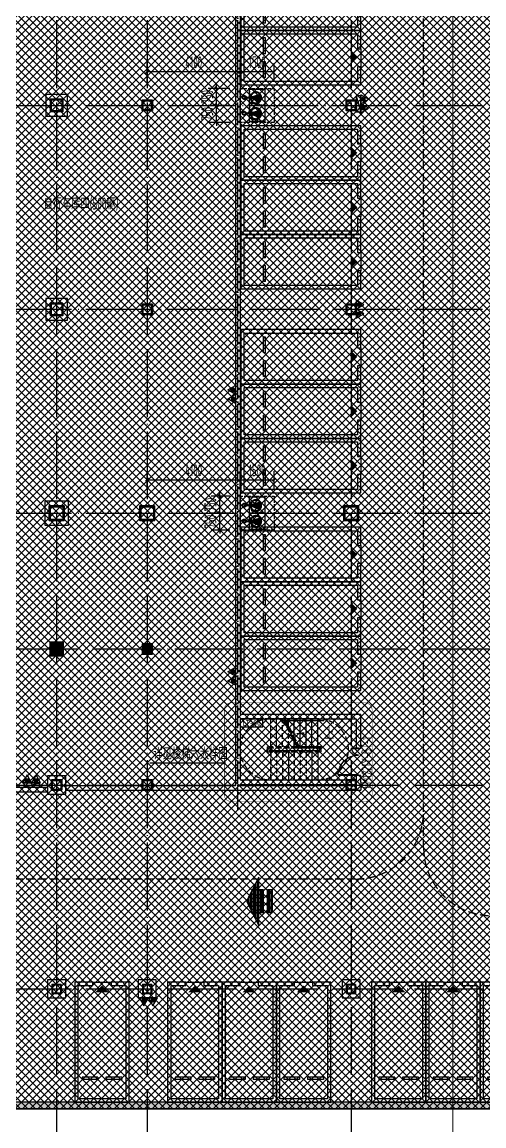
# Model space of a CAD drawing. Extents: x -473190 to 2138458, y -81875 to 2633646.
# Drawn here: x -50824 to -30435, y -52236 to -3513 of the extents above; entities that cross this region are included whole.
import ezdxf
from ezdxf.enums import TextEntityAlignment as Align

# ---------------------------------------------------------------- set-up
doc = ezdxf.new("R2010")
doc.units = 0
doc.header["$LTSCALE"] = 1000
for name, pattern in [('__DASH', [0.35, 0.25, -0.1]), ('DASH', [0.35, 0.25, -0.1]), ('DOTE', [2.42, 2, -0.2, 0.02, -0.2]), ('排水', [1.1, 1, -0.1])]:
    doc.linetypes.add(name, pattern=pattern)
for name, color, linetype in [('00-停车位', 67, 'Continuous'), ('A-COLUMN', 2, 'Continuous'), ('A-ROOM_NAME', 23, 'Continuous'), ('A-STAIR', 3, 'Continuous'), ('A-WALL', 2, 'Continuous'), ('DIM_LEAD', 3, 'Continuous'), ('DIM_SYMB', 3, 'Continuous'), ('DOOR_FIRE', 4, 'Continuous'), ('DOOR_FIRE_TEXT', 7, 'Continuous'), ('DOTE', 1, 'DOTE'), ('HANDRAIL', 3, 'Continuous'), ('PUB_DIM', 3, 'Continuous'), ('PUB_HATCH', 8, 'Continuous'), ('PUB_TEXT', 7, 'Continuous'), ('SRC-03F$0$A-SYMB-NUMB-T', 4, 'Continuous'), ('SRC-03F$0$A-WALL', 7, 'Continuous'), ('STAIR', 2, 'Continuous'), ('W-EQUIP_消火栓', 7, 'Continuous'), ('W-EQUIP_灭火器', 7, 'Continuous'), ('排水', 4, 'Continuous'), ('索引线', 252, 'Continuous'), ('车行线', 4, 'Continuous'), ('集水坑', 4, 'Continuous'), ('雨棚投影', 147, 'Continuous')]:
    doc.layers.add(name, color=color, linetype=linetype)
doc.layers.add('GPS-污水', color=2, linetype='排水', lineweight=40)
doc.layers.add('钢柱', color=51, linetype='Continuous', lineweight=35)
doc.styles.add('8B2_01', font='simhei.ttf', dxfattribs={"width": 0.8})
doc.styles.add('8B2_02', font='tssdeng.shx', dxfattribs={"width": 0.6, "bigfont": 'TSSDCHN.shx'})
doc.styles.add('_TCH_DIM', font='SIMPLEX', dxfattribs={"bigfont": 'GBCBIG'})
doc.styles.add('_TCH_DIM_T3', font='tssdeng.shx', dxfattribs={"width": 0.564706, "bigfont": '@@@tssdchn.shx'})
doc.styles.add('_TCH_WINDOW', font='tssdeng.shx', dxfattribs={"width": 0.8, "height": 3.5, "bigfont": 'tssdchn.shx'})
doc.styles.add('SRC-03F$0$ECADI-TXT', font='simplex.shx', dxfattribs={"bigfont": 'hztxt.shx'})
doc.styles.get("Standard").update_dxf_attribs({"font": 'gbenor.shx', "bigfont": 'gbcbig.shx'})
doc.dimstyles.new('_TCH_ARCH&&150', dxfattribs={"dimtxt": 525, "dimasz": 150, "dimexe": 375, "dimexo": 450, "dimgap": 150, "dimtad": 1, "dimdec": 0, "dimzin": 0, "dimdsep": 46, "dimtxsty": '_TCH_DIM_T3', "dimblk": 'ARCHTICK', "dimcen": 0.09, "dimclrt": 7, "dimazin": 2, "dimtfac": 1, "dimtdec": 0, "dimtix": 1, "dimtmove": 2, "dimatfit": 3, "dimfxl": 0, "dimtolj": 1, "dimtzin": 0, "dimarcsym": 0})
pattern_1 = [(180, (1311608.96, -1168846.2), (8e-15, -101.6), [])]

# ---------------------------------------------------------------- blocks, each defined once
blk = doc.blocks.new('车位2400x5300')
at = {"layer": '00-停车位', "color": 251}
for p, q in [((-875, -1000), (-175, -1000)), ((-875, -1100), (-875, -1000)), ((-875, -1100), (-175, -1100)), ((-175, -1100), (-175, -1000)), ((175, -1000), (875, -1000)), ((175, -1100), (175, -1000)), ((175, -1100), (875, -1100)), ((875, -1100), (875, -1000)), ((400, -5300), (-400, -5300))]:
    blk.add_line(p, q, dxfattribs=at)
blk.add_lwpolyline([(400, -5150), (400, -5300), (1200, -5300), (1200, 0), (-1200, 0), (-1200, -5300), (-400, -5300), (-400, -5150), (-1050, -5150), (-1050, -150), (1050, -150), (1050, -5150), (400, -5150)], dxfattribs=at)
blk.add_lwpolyline([(0, -5150, 0, 600, 0), (0, -4850, 600, 600, 0)], format="xyseb", dxfattribs=at)
blk = doc.blocks.new('A$C796A13F6')
at = {"layer": '车行线', "linetype": '__DASH', "ltscale": 1.5}
for points in [[(-101700, -198550), (-101700, -128288)], [(-104700, -199937), (-140140, -199937)]]:
    blk.add_lwpolyline(points, dxfattribs=at)
for points in [[(-104700, -199937, 0.414214), (-101700, -196937)], [(-98700, -201550, -0.414214), (-101700, -198550)]]:
    blk.add_lwpolyline(points, format="xyb", dxfattribs=at)
blk = doc.blocks.new('$SB01_1')
h = blk.add_hatch(color=256)
h.dxf.hatch_style = 1
h.paths.add_polyline_path([(-0.38, -0.32), (0.5, 0), (-0.38, 0.32)])
h.paths.add_polyline_path([(0, 0), (0, 0), (0, 0), (0, 0)], flags=24)
h.paths.add_polyline_path([(0, 0), (0, 0), (0, 0), (0, 0)], flags=24)
h.paths.add_polyline_path([(0, 0), (0, 0), (0, 0), (0, 0)], flags=24)
for p, q in [((0.5, 0), (-0.38, 0.32)), ((-0.38, 0.32), (-0.38, -0.32)), ((0.5, 0), (-0.38, -0.32))]:
    blk.add_line(p, q)
blk.add_circle((0, 0), 0.5)
at = {"flags": 1}
for tag in ['UNIT', 'WHAT', 'SPEC']:
    blk.add_attdef(tag, (0, 0), '', height=0.001, dxfattribs=at)
blk = doc.blocks.new('人防集水坑')
at = {"layer": 'GPS-污水', "linetype": '排水'}
for p, q in [((307486, 701151), (307284, 701151)), ((307486, 700451), (307284, 700451))]:
    blk.add_line(p, q, dxfattribs=at)
for centre in [(307561, 701151), (307561, 700451)]:
    blk.add_circle(centre, 75, dxfattribs=at)
at = {"layer": '集水坑', "linetype": 'DASH', "ltscale": 0.5}
blk.add_lwpolyline([(306241, 700051), (306241, 701551), (307741, 701551), (307741, 700051)], close=True, dxfattribs=at)
at = {"layer": '集水坑', "linetype": 'Continuous', "ltscale": 0.5}
for points in [[(306641, 701501), (306641, 700801), (307341, 700801), (307341, 701501)], [(306641, 700801), (306641, 700101), (307341, 700101), (307341, 700801)]]:
    blk.add_lwpolyline(points, close=True, dxfattribs=at)
at = {"layer": '集水坑', "linetype": 'DASH', "ltscale": 0.5}
for points in [[(307341, 700801), (307237, 701397), (306641, 701501)], [(307347, 700101), (307243, 700697), (306647, 700801)]]:
    blk.add_lwpolyline(points, dxfattribs=at)
at = {"layer": 'GPS-污水', "linetype": '排水', "xscale": -480.0000000000002, "yscale": 480.0000000000002, "zscale": 480.0000000000002, "rotation": 176.2535374729293}
for p in [(307045, 701164, 0), (307045, 700464, 0)]:
    blk.add_blockref('$SB01_1', p, dxfattribs=at)
blk = doc.blocks.new('_ArchTick')
at = {"color": 0, "linetype": 'ByBlock', "const_width": 0.4}
blk.add_lwpolyline([(-0.5, -0.5), (0.5, 0.5)], dxfattribs=at)
blk = doc.blocks.new('*D5207')
at = {"layer": 'Defpoints', "color": 0, "transparency": 16777216}
for p in [(47384, -212418), (48284, -212418), (48284, -213168)]:
    blk.add_point(p, dxfattribs=at)
at = {"layer": 'PUB_DIM', "color": 0, "lineweight": -2, "transparency": 16777216}
for p, q in [((47834, -212418), (47009, -212418)), ((47384, -212418), (47384, -212268)), ((47384, -213168), (47384, -212418)), ((47834, -213168), (47009, -213168)), ((47384, -213168), (47384, -213318))]:
    blk.add_line(p, q, dxfattribs=at)
at = {"layer": 'PUB_DIM', "color": 0, "lineweight": -2, "transparency": 16777216, "xscale": 150, "yscale": 150, "zscale": 150}
for p, rotation in [((47384, -212418), 270), ((47384, -213168), 90)]:
    blk.add_blockref('_ArchTick', p, dxfattribs=dict(at, rotation=rotation))
at = {"layer": 'PUB_DIM', "color": 7, "transparency": 16777216, "insert": (46972, -212793), "char_height": 525, "attachment_point": 5, "rotation": 90, "style": '_TCH_DIM_T3'}
blk.add_mtext('\\A1;750', dxfattribs=at)
blk = doc.blocks.new('*D5208')
at = {"layer": 'Defpoints', "color": 0, "transparency": 16777216}
for p in [(47384, -211668), (48284, -211668), (48284, -212418)]:
    blk.add_point(p, dxfattribs=at)
at = {"layer": 'PUB_DIM', "color": 0, "lineweight": -2, "transparency": 16777216}
for p, q in [((47834, -211668), (47009, -211668)), ((47384, -211668), (47384, -211518)), ((47384, -212418), (47384, -211668)), ((47834, -212418), (47009, -212418)), ((47384, -212418), (47384, -212568))]:
    blk.add_line(p, q, dxfattribs=at)
at = {"layer": 'PUB_DIM', "color": 0, "lineweight": -2, "transparency": 16777216, "xscale": 150, "yscale": 150, "zscale": 150}
for p, rotation in [((47384, -211668), 270), ((47384, -212418), 90)]:
    blk.add_blockref('_ArchTick', p, dxfattribs=dict(at, rotation=rotation))
at = {"layer": 'PUB_DIM', "color": 7, "transparency": 16777216, "insert": (46972, -212043), "char_height": 525, "attachment_point": 5, "rotation": 90, "style": '_TCH_DIM_T3'}
blk.add_mtext('\\A1;750', dxfattribs=at)
blk = doc.blocks.new('*D5209')
at = {"layer": 'Defpoints', "color": 0, "transparency": 16777216}
for p in [(47243, -193668), (48284, -193668), (48284, -194418)]:
    blk.add_point(p, dxfattribs=at)
at = {"layer": 'PUB_DIM', "color": 0, "lineweight": -2, "transparency": 16777216}
for p, q in [((47834, -193668), (46868, -193668)), ((47243, -193668), (47243, -193518)), ((47243, -194418), (47243, -193668)), ((47834, -194418), (46868, -194418)), ((47243, -194418), (47243, -194568))]:
    blk.add_line(p, q, dxfattribs=at)
at = {"layer": 'PUB_DIM', "color": 0, "lineweight": -2, "transparency": 16777216, "xscale": 150, "yscale": 150, "zscale": 150}
for p, rotation in [((47243, -193668), 270), ((47243, -194418), 90)]:
    blk.add_blockref('_ArchTick', p, dxfattribs=dict(at, rotation=rotation))
at = {"layer": 'PUB_DIM', "color": 7, "transparency": 16777216, "insert": (46831, -194043), "char_height": 525, "attachment_point": 5, "rotation": 90, "style": '_TCH_DIM_T3'}
blk.add_mtext('\\A1;750', dxfattribs=at)
blk = doc.blocks.new('*D5210')
at = {"layer": 'Defpoints', "color": 0, "transparency": 16777216}
for p in [(47243, -194418), (48284, -194418), (48284, -195168)]:
    blk.add_point(p, dxfattribs=at)
at = {"layer": 'PUB_DIM', "color": 0, "lineweight": -2, "transparency": 16777216}
for p, q in [((47243, -194418), (47243, -194268)), ((47834, -194418), (46868, -194418)), ((47243, -195168), (47243, -194418)), ((47834, -195168), (46868, -195168)), ((47243, -195168), (47243, -195318))]:
    blk.add_line(p, q, dxfattribs=at)
at = {"layer": 'PUB_DIM', "color": 0, "lineweight": -2, "transparency": 16777216, "xscale": 150, "yscale": 150, "zscale": 150}
for p, rotation in [((47243, -194418), 270), ((47243, -195168), 90)]:
    blk.add_blockref('_ArchTick', p, dxfattribs=dict(at, rotation=rotation))
at = {"layer": 'PUB_DIM', "color": 7, "transparency": 16777216, "insert": (46831, -194793), "char_height": 525, "attachment_point": 5, "rotation": 90, "style": '_TCH_DIM_T3'}
blk.add_mtext('\\A1;750', dxfattribs=at)
blk = doc.blocks.new('*D5292')
at = {"layer": 'Defpoints', "color": 0, "transparency": 16777216}
for p in [(48284, -192929), (44184, -193823), (48284, -193823)]:
    blk.add_point(p, dxfattribs=at)
at = {"layer": 'PUB_DIM', "color": 0, "lineweight": -2, "transparency": 16777216}
for p, q in [((44184, -193373), (44184, -192554)), ((44184, -192929), (48284, -192929)), ((48284, -193373), (48284, -192554))]:
    blk.add_line(p, q, dxfattribs=at)
at = {"layer": 'PUB_DIM', "color": 0, "lineweight": -2, "transparency": 16777216, "xscale": 150, "yscale": 150, "zscale": 150, "rotation": 180}
blk.add_blockref('_ArchTick', (44184, -192929), dxfattribs=at)
at = {"layer": 'PUB_DIM', "color": 0, "lineweight": -2, "transparency": 16777216, "xscale": 150, "yscale": 150, "zscale": 150}
blk.add_blockref('_ArchTick', (48284, -192929), dxfattribs=at)
at = {"layer": 'PUB_DIM', "color": 7, "transparency": 16777216, "insert": (46234, -192517), "char_height": 525, "attachment_point": 5, "style": '_TCH_DIM_T3'}
blk.add_mtext('\\A1;4100', dxfattribs=at)
blk = doc.blocks.new('*D5293')
at = {"layer": 'Defpoints', "color": 0, "transparency": 16777216}
for p in [(49784, -192929), (48284, -193823), (49784, -193823)]:
    blk.add_point(p, dxfattribs=at)
at = {"layer": 'PUB_DIM', "color": 0, "lineweight": -2, "transparency": 16777216}
for p, q in [((48284, -193373), (48284, -192554)), ((48284, -192929), (49784, -192929)), ((49784, -193373), (49784, -192554))]:
    blk.add_line(p, q, dxfattribs=at)
at = {"layer": 'PUB_DIM', "color": 0, "lineweight": -2, "transparency": 16777216, "xscale": 150, "yscale": 150, "zscale": 150, "rotation": 180}
blk.add_blockref('_ArchTick', (48284, -192929), dxfattribs=at)
at = {"layer": 'PUB_DIM', "color": 0, "lineweight": -2, "transparency": 16777216, "xscale": 150, "yscale": 150, "zscale": 150}
blk.add_blockref('_ArchTick', (49784, -192929), dxfattribs=at)
at = {"layer": 'PUB_DIM', "color": 7, "transparency": 16777216, "insert": (49034, -192517), "char_height": 525, "attachment_point": 5, "style": '_TCH_DIM_T3'}
blk.add_mtext('\\A1;1500', dxfattribs=at)
blk = doc.blocks.new('*D5294')
at = {"layer": 'Defpoints', "color": 0, "transparency": 16777216}
for p in [(48284, -210940), (44184, -211834), (48284, -211834)]:
    blk.add_point(p, dxfattribs=at)
at = {"layer": 'PUB_DIM', "color": 0, "lineweight": -2, "transparency": 16777216}
for p, q in [((44184, -211384), (44184, -210565)), ((44184, -210940), (48284, -210940)), ((48284, -211384), (48284, -210565))]:
    blk.add_line(p, q, dxfattribs=at)
at = {"layer": 'PUB_DIM', "color": 0, "lineweight": -2, "transparency": 16777216, "xscale": 150, "yscale": 150, "zscale": 150, "rotation": 180}
blk.add_blockref('_ArchTick', (44184, -210940), dxfattribs=at)
at = {"layer": 'PUB_DIM', "color": 0, "lineweight": -2, "transparency": 16777216, "xscale": 150, "yscale": 150, "zscale": 150}
blk.add_blockref('_ArchTick', (48284, -210940), dxfattribs=at)
at = {"layer": 'PUB_DIM', "color": 7, "transparency": 16777216, "insert": (46234, -210527), "char_height": 525, "attachment_point": 5, "style": '_TCH_DIM_T3'}
blk.add_mtext('\\A1;4100', dxfattribs=at)
blk = doc.blocks.new('*D5295')
at = {"layer": 'Defpoints', "color": 0, "transparency": 16777216}
for p in [(49784, -210940), (48284, -211834), (49784, -211834)]:
    blk.add_point(p, dxfattribs=at)
at = {"layer": 'PUB_DIM', "color": 0, "lineweight": -2, "transparency": 16777216}
for p, q in [((48284, -211384), (48284, -210565)), ((48284, -210940), (49784, -210940)), ((49784, -211384), (49784, -210565))]:
    blk.add_line(p, q, dxfattribs=at)
at = {"layer": 'PUB_DIM', "color": 0, "lineweight": -2, "transparency": 16777216, "xscale": 150, "yscale": 150, "zscale": 150, "rotation": 180}
blk.add_blockref('_ArchTick', (48284, -210940), dxfattribs=at)
at = {"layer": 'PUB_DIM', "color": 0, "lineweight": -2, "transparency": 16777216, "xscale": 150, "yscale": 150, "zscale": 150}
blk.add_blockref('_ArchTick', (49784, -210940), dxfattribs=at)
at = {"layer": 'PUB_DIM', "color": 7, "transparency": 16777216, "insert": (49034, -210527), "char_height": 525, "attachment_point": 5, "style": '_TCH_DIM_T3'}
blk.add_mtext('\\A1;1500', dxfattribs=at)
blk = doc.blocks.new('TH66')
h = blk.add_hatch()
h.set_pattern_fill('ANSI31', color=246, scale=64, angle=135, style=0)
h.set_pattern_definition(pattern_1)
h.paths.add_polyline_path([(1277447, 511619), (1277447, 511948), (1278305, 511948), (1276651, 512782), (1274986, 511948), (1275880, 511948), (1275880, 511619)])
h = blk.add_hatch()
h.set_pattern_fill('ANSI31', color=246, scale=64, angle=135, style=0)
h.set_pattern_definition(pattern_1)
h.paths.add_polyline_path([(1277447, 510999), (1277447, 511335), (1275880, 511335), (1275880, 510999)])
at = {"color": 2}
for p, q in [((1276651, 512782), (1274986, 511948)), ((1278305, 511948), (1276651, 512782)), ((1274986, 511948), (1275880, 511948)), ((1275880, 511948), (1275880, 511619)), ((1275880, 511619), (1277447, 511619)), ((1277447, 511948), (1278305, 511948)), ((1277447, 511619), (1277447, 511948)), ((1275880, 511335), (1277447, 511335)), ((1275880, 511335), (1275880, 510999)), ((1275880, 510999), (1277447, 510999)), ((1277447, 510999), (1277447, 511335))]:
    blk.add_line(p, q, dxfattribs=at)
blk = doc.blocks.new('A$C145B3C7C')
at = {"xscale": 0.6400000000000001, "yscale": 0.6400000000000001, "zscale": 0.6400000000000001, "rotation": 90}
blk.add_blockref('TH66', (370615, -1020341), dxfattribs=at)
blk = doc.blocks.new('A$C00330F2E')
at = {"layer": 'A-COLUMN'}
for p, q in [((5325, -161850), (4375, -161850)), ((4375, -161850), (4375, -162800)), ((5325, -162800), (5325, -161850)), ((4375, -162800), (5325, -162800)), ((5325, -170850), (4375, -170850)), ((4375, -170850), (4375, -171800)), ((5325, -171800), (5325, -170850)), ((4375, -171800), (5325, -171800)), ((5375, -179800), (4325, -179800)), ((4325, -179800), (4325, -180850)), ((5375, -180850), (5375, -179800)), ((4325, -180850), (5375, -180850)), ((5250, -191925), (4450, -191925)), ((4450, -191925), (4450, -192725)), ((5250, -192725), (5250, -191925)), ((4450, -192725), (5250, -192725)), ((5250, -200925), (4450, -200925)), ((4450, -200925), (4450, -201725)), ((5250, -201725), (5250, -200925)), ((9250, -200925), (8450, -200925)), ((8450, -200925), (8450, -201725)), ((9250, -201725), (9250, -200925)), ((18250, -200925), (17450, -200925)), ((17450, -200925), (17450, -201725)), ((18250, -201725), (18250, -200925)), ((4450, -201725), (5250, -201725)), ((8450, -201725), (9250, -201725)), ((17450, -201725), (18250, -201725))]:
    blk.add_line(p, q, dxfattribs=at)
at = {"layer": '钢柱', "color": 4, "lineweight": 35}
for points in [[(5125, -162050), (4575, -162050), (4575, -162600), (5125, -162600)], [(5095, -162570), (4605, -162570), (4605, -162080), (5095, -162080)], [(9075, -162100), (8625, -162100), (8625, -162550), (9075, -162550)], [(9045, -162520), (8655, -162520), (8655, -162130), (9045, -162130)], [(18075, -162100), (17625, -162100), (17625, -162550), (18075, -162550)], [(18045, -162520), (17655, -162520), (17655, -162130), (18045, -162130)], [(5125, -171050), (4575, -171050), (4575, -171600), (5125, -171600)], [(5095, -171570), (4605, -171570), (4605, -171080), (5095, -171080)], [(9075, -171100), (8625, -171100), (8625, -171550), (9075, -171550)], [(9045, -171520), (8655, -171520), (8655, -171130), (9045, -171130)], [(18075, -171100), (17625, -171100), (17625, -171550), (18075, -171550)], [(18045, -171520), (17655, -171520), (17655, -171130), (18045, -171130)], [(5175, -180000), (4525, -180000), (4525, -180650), (5175, -180650)], [(5135, -180610), (4565, -180610), (4565, -180040), (5135, -180040)], [(9175, -180000), (8525, -180000), (8525, -180650), (9175, -180650)], [(9135, -180610), (8565, -180610), (8565, -180040), (9135, -180040)], [(18175, -180000), (17525, -180000), (17525, -180650), (18175, -180650)], [(18135, -180610), (17565, -180610), (17565, -180040), (18135, -180040)], [(5075, -192100), (4625, -192100), (4625, -192550), (5075, -192550)], [(5045, -192520), (4655, -192520), (4655, -192130), (5045, -192130)], [(9075, -192100), (8625, -192100), (8625, -192550), (9075, -192550)], [(9045, -192520), (8655, -192520), (8655, -192130), (9045, -192130)], [(18075, -192100), (17625, -192100), (17625, -192550), (18075, -192550)], [(18045, -192520), (17655, -192520), (17655, -192130), (18045, -192130)], [(5050, -201125), (4650, -201125), (4650, -201525), (5050, -201525)], [(5030, -201505), (4670, -201505), (4670, -201145), (5030, -201145)], [(9050, -201125), (8650, -201125), (8650, -201525), (9050, -201525)], [(9030, -201505), (8670, -201505), (8670, -201145), (9030, -201145)], [(18050, -201125), (17650, -201125), (17650, -201525), (18050, -201525)], [(18030, -201505), (17670, -201505), (17670, -201145), (18030, -201145)]]:
    blk.add_lwpolyline(points, close=True, dxfattribs=at)
blk = doc.blocks.new('A$C4F5A101F')
at = {"layer": 'DOTE', "color": 16, "linetype": 'DOTE', "ltscale": 1.5}
for p, q in [((-251939.7, 16373.7), (-251939.7, -213765.2)), ((-247939.7, 16373.7), (-247939.7, -213765.2)), ((-238939.7, 16373.7), (-238939.7, -213765.2)), ((-297848.4, -165257.4), (-173939.7, -165257.4)), ((-297848.4, -174257.4), (-173939.7, -174257.4)), ((-297848.4, -183257.4), (-173939.7, -183257.4)), ((-297848.4, -195257.4), (-173939.7, -195257.4)), ((-297848.4, -204257.4), (-173939.7, -204257.4))]:
    blk.add_line(p, q, dxfattribs=at)
at = {"layer": 'DOTE', "color": 127, "linetype": 'DOTE', "ltscale": 1.5}
blk.add_line((-167489.7, -189257.4), (-297848.4, -189257.4), dxfattribs=at)
blk = doc.blocks.new('A$C2B5B1B2C')
at = {"layer": 'DOTE', "linetype": 'DOTE', "ltscale": 0.5}
blk.add_line((13725, -179425), (13725, -126325), dxfattribs=at)
blk = doc.blocks.new('SRC-03F$0$ECADI-TAG-CODE')
at = {"layer": 'SRC-03F$0$A-SYMB-NUMB-T', "color": 1}
blk.add_lwpolyline([(3.41, 8.1), (13.41, 8.1), (13.41, 4.6), (3.41, 4.6)], close=True, dxfattribs=at)
at = {"layer": 'SRC-03F$0$A-SYMB-NUMB-T', "style": 'SRC-03F$0$ECADI-TXT', "width": 0.7}
blk.add_attdef('CODE', text='', height=2.5, dxfattribs=at).set_placement((8.41, 6.35), align=Align.MIDDLE_CENTER)
blk = doc.blocks.new('$TwtSys$00000434')
for p, q in [((-0.5, 0.5), (-0.5, -0.5)), ((-0.5, -0.5), (0.5, 0.5)), ((0.5, 0.5), (-0.5, 0.5)), ((0.5, -0.5), (0.5, 0.5)), ((-0.5, -0.5), (0.5, -0.5))]:
    blk.add_line(p, q)
blk.add_solid([(0.5, -0.5), (0.5, 0.5), (-0.5, -0.5)])
blk = doc.blocks.new('$TwtSys$00000546')
h = blk.add_hatch()
h.set_pattern_fill('ANSI31', color=256, scale=200, style=0)
h.set_pattern_definition([(45, (-38543.802, -6670.83), (-17.67767, 17.67767), [])])
h.paths.add_polyline_path([(-65, 174), (65, 174), (65, 44), (-65, 44)])
for points in [[(0, 344), (-198, 0), (198, 0)], [(-65, 174), (65, 174), (65, 44), (-65, 44)]]:
    blk.add_lwpolyline(points, close=True)
blk = doc.blocks.new('_FZH')
blk.add_lwpolyline([(-0.5, -0.5), (0.5, -0.5), (0.5, 0.5), (-0.5, 0.5)], close=True)
at = {"layer": 'PUB_HATCH'}
blk.add_solid([(-0.5, -0.5), (0.5, -0.5), (-0.5, 0.5), (0.5, 0.5)], dxfattribs=at)
blk = doc.blocks.new('zzzzzzzzzzzzzzzz')
at = {"layer": 'PUB_HATCH'}
blk.add_hatch(color=256, dxfattribs=at).paths.add_polyline_path([(-45209, -381260), (-89909, -381260), (-90209, -381560), (-45209, -381560)])
at = {"layer": 'A-COLUMN'}
for p, q in [((-62984, -367035), (-63434, -367035)), ((-63434, -367035), (-63434, -367485)), ((-62984, -367485), (-62984, -367035)), ((-53984, -367035), (-54434, -367035)), ((-54434, -367035), (-54434, -367485)), ((-53984, -367485), (-53984, -367035)), ((-63434, -367485), (-62984, -367485)), ((-54434, -367485), (-53984, -367485))]:
    blk.add_line(p, q, dxfattribs=at)
at = {"layer": 'A-WALL'}
for p, q in [((-45209, -381260), (-89909, -381260)), ((-45209, -381560), (-90209, -381560))]:
    blk.add_line(p, q, dxfattribs=at)
blk.add_blockref('A$C00330F2E', (-72059, -174935))
at = {"layer": 'A-COLUMN', "rotation": 90}
for p, xscale, yscale, zscale in [((-67209, -361260), 600, 600, 600), ((-63209, -361260), 450, 450, 450)]:
    blk.add_blockref('_FZH', p, dxfattribs=dict(at, xscale=xscale, yscale=yscale, zscale=zscale))
blk = doc.blocks.new('ADFASDF')
h = blk.add_hatch()
h.set_pattern_fill('ANSI37', color=8, scale=150)
h.set_pattern_definition([(45, (0, 0), (-168.3798, 168.3798), []), (135, (0, 0), (-168.3798, -168.3798), [])])
h.paths.add_polyline_path([(521397, 239186), (521397, 224886), (539697, 224886), (539697, 169261), (524947, 169261), (524947, 171211), (527822, 171211), (527922, 176611), (501318, 176611), (501125, 109884), (530547, 109887), (530547, 107449), (538188, 100503), (536147, 98236), (540086, 94690), (517812, 69953), (517812, 59790), (482108, 20136), (405247, 20136), (405247, 26086), (391997, 40436), (391997, 64736), (399997, 64738), (399997, 239186), (409022, 239186)])
blk.add_lwpolyline([(501318, 176611), (501125, 109884), (530547, 109887), (530547, 107449), (538188, 100503), (536147, 98236), (540086, 94690), (517812, 69953), (517812, 59790), (482108, 20136), (405247, 20136), (405247, 26086), (391997, 40436), (391997, 64736), (399997, 64738), (399997, 239186)])
blk = doc.blocks.new('$DorLib2D$00000225')
at = {"color": 0}
for p, q in [((0.475, -0.001), (0.475, 0.752)), ((0.475, 0.752), (0.5, 0.752)), ((0.5, -0.001), (0.5, 0.752)), ((-0.5, 0), (-0.5, 0.252)), ((-0.475, 0.252), (-0.5, 0.252)), ((-0.475, 0), (-0.475, 0.252)), ((-0.475, 0), (-0.5, 0)), ((0.475, -0.001), (0.5, -0.001))]:
    blk.add_line(p, q, dxfattribs=at)
for centre, radius, start, end in [((0.505, -0.002), 0.755, 92.2493, 179.7238), ((-0.501, 0.003), 0.251, 359.7899, 84.0974)]:
    blk.add_arc(centre, radius, start, end, dxfattribs=at)
blk = doc.blocks.new('A$C3672542B')
at = {"layer": '排水', "color": 3, "linetype": 'DASH'}
for points in [[(51024.2, -192427.7, 0, 0, 0), (50312.3, -193139.6, 160, 0, 0), (49888.1, -193563.9, 0, 0, 0)], [(51024.2, -196408.7, 0, 0, 0), (50312.3, -195696.8, 160, 0, 0), (49888.1, -195272.6, 0, 0, 0)], [(51024.2, -210427.7, 0, 0, 0), (50312.3, -211139.6, 160, 0, 0), (49888.1, -211563.9, 0, 0, 0)], [(51024.2, -214408.7, 0, 0, 0), (50312.3, -213696.8, 160, 0, 0), (49888.1, -213272.6, 0, 0, 0)]]:
    blk.add_lwpolyline(points, format="xyseb", dxfattribs=at)
at = {"layer": '集水坑', "linetype": 'Continuous', "rotation": 180}
for p in [(356024.7, 506382.5), (356024.7, 488382.5)]:
    blk.add_blockref('人防集水坑', p, dxfattribs=at)
at = {"layer": 'PUB_DIM'}
for p1, p2, distance, picture, middle in [((44183.7, -193823.4), (48283.7, -193823.4), 894.3, '*D5292', (46233.7, -192516.6)), ((48283.7, -193823.4), (49783.7, -193823.4), 894.3, '*D5293', (49033.7, -192516.6)), ((48283.7, -194418.2), (48283.7, -193668.2), 1040.5, '*D5209', (46830.7, -194043.2)), ((48283.7, -195168.2), (48283.7, -194418.2), 1040.5, '*D5210', (46830.7, -194793.2)), ((44183.7, -211834.2), (48283.7, -211834.2), 894.3, '*D5294', (46233.7, -210527.4)), ((48283.7, -211834.2), (49783.7, -211834.2), 894.3, '*D5295', (49033.7, -210527.4)), ((48283.7, -212418.2), (48283.7, -211668.2), 899.4, '*D5208', (46971.8, -212043.2)), ((48283.7, -213168.2), (48283.7, -212418.2), 899.4, '*D5207', (46971.8, -212793.2))]:
    dim = blk.add_aligned_dim(p1=p1, p2=p2, distance=distance, dimstyle='_TCH_ARCH&&150', dxfattribs=at)
    dim.commit()
    dim.dimension.update_dxf_attribs({"geometry": picture, "text_midpoint": middle})

msp = doc.modelspace()

# ---------------------------------------------------------------- hatches: boundary and pattern name
at = {"layer": 'PUB_HATCH'}
msp.add_hatch(color=256, dxfattribs=at).paths.add_polyline_path([(-27297.7, -51489.4), (-27297.7, -51189.4), (-71997.7, -51189.4), (-72297.7, -51489.4)])

# ---------------------------------------------------------------- linework, layer by layer
at = {"linetype": 'DASH', "const_width": 40}
msp.add_lwpolyline([(-31812.5, 185852.5), (-31812.5, -64250)], dxfattribs=at)
at = {"layer": 'A-STAIR', "color": 252, "linetype": 'DASH'}
for p, q in [((-39847.7, -34264.4), (-41197.7, -34264.4)), ((-41197.7, -34264.4), (-41197.7, -36964.4)), ((-39331.8, -34264.4), (-39847.7, -34264.4)), ((-39847.7, -35504.4), (-39847.7, -34264.4)), ((-39847.7, -35504.4), (-39847.7, -34264.4)), ((-39587.7, -35504.4), (-39587.7, -34264.4)), ((-39020.5, -34863.6), (-39331.8, -34264.4)), ((-39327.7, -35504.4), (-39327.7, -34272.3)), ((-37767.7, -34264.4), (-39219.1, -34264.4)), ((-38919.4, -34841.2), (-39219.1, -34264.4)), ((-39067.7, -34555.8), (-39067.7, -34264.4)), ((-38807.7, -35056.2), (-38807.7, -34264.4)), ((-38547.7, -35504.4), (-38547.7, -34264.4)), ((-38287.7, -35504.4), (-38287.7, -34264.4)), ((-38027.7, -35504.4), (-38027.7, -34264.4)), ((-37767.7, -35504.4), (-37767.7, -34264.4)), ((-39067.7, -35504.4), (-39067.7, -34772.7)), ((-38838.1, -34823.3), (-39020.5, -34863.6)), ((-39020, -35021.5), (-38838.1, -34823.3)), ((-38845.8, -34983), (-39020, -35021.5)), ((-38656.3, -35564.4), (-38946.9, -35005.3)), ((-38543.6, -35564.4), (-38845.8, -34983)), ((-38687.5, -35504.4), (-39997.7, -35504.4)), ((-39997.7, -35504.4), (-39997.7, -35724.4)), ((-38656.3, -35564.4), (-39937.7, -35564.4)), ((-39937.7, -35564.4), (-39937.7, -35664.4)), ((-38656.3, -35564.4), (-39847.7, -35564.4)), ((-39847.7, -35664.4), (-39847.7, -35564.4)), ((-38807.7, -35504.4), (-38807.7, -35273)), ((-37617.7, -35504.4), (-38574.8, -35504.4)), ((-37767.7, -35564.4), (-38543.6, -35564.4)), ((-37677.7, -35564.4), (-38543.6, -35564.4)), ((-37767.7, -35564.4), (-37767.7, -35664.4)), ((-37677.7, -35664.4), (-37677.7, -35564.4)), ((-37617.7, -35724.4), (-37617.7, -35504.4)), ((-39997.7, -35724.4), (-37617.7, -35724.4)), ((-39937.7, -35664.4), (-37677.7, -35664.4)), ((-39847.7, -35664.4), (-37767.7, -35664.4)), ((-39847.7, -35724.4), (-39847.7, -36964.4)), ((-39847.7, -36964.4), (-39847.7, -35724.4)), ((-39587.7, -35724.4), (-39587.7, -36964.4)), ((-39327.7, -35724.4), (-39327.7, -36964.4)), ((-39067.7, -35724.4), (-39067.7, -36964.4)), ((-38807.7, -35724.4), (-38807.7, -36964.4)), ((-38547.7, -35724.4), (-38547.7, -36964.4)), ((-38287.7, -35724.4), (-38287.7, -36964.4)), ((-38027.7, -35724.4), (-38027.7, -36964.4)), ((-37767.7, -35724.4), (-37767.7, -36964.4)), ((-41197.7, -36964.4), (-39847.7, -36964.4)), ((-39847.7, -36964.4), (-37767.7, -36964.4))]:
    msp.add_line(p, q, dxfattribs=at)
at = {"layer": 'A-STAIR'}
for p, q in [((-37767.7, -34264.4), (-39275.5, -34264.4)), ((-39275.5, -34264.4), (-38970, -34852.4)), ((-39067.7, -34664.2), (-39067.7, -34264.4)), ((-38807.7, -35164.6), (-38807.7, -34264.4)), ((-38547.7, -35504.4), (-38547.7, -34264.4)), ((-38287.7, -35504.4), (-38287.7, -34264.4)), ((-38027.7, -35504.4), (-38027.7, -34264.4)), ((-37767.7, -35504.4), (-37767.7, -34264.4)), ((-38838.1, -34823.3), (-39020, -35021.5)), ((-39020, -35021.5), (-38896.3, -34994.1)), ((-38970, -34852.4), (-38838.1, -34823.3)), ((-38896.3, -34994.1), (-38600, -35564.4)), ((-37647.7, -35504.4), (-38631.2, -35504.4)), ((-37767.7, -35564.4), (-38600, -35564.4)), ((-37647.7, -35564.4), (-38600, -35564.4)), ((-37647.7, -35564.4), (-37647.7, -35504.4))]:
    msp.add_line(p, q, dxfattribs=at)
at = {"layer": 'A-WALL'}
for p, q in [((-41397.7, 1810.6), (-41397.7, -34164.4)), ((-41197.7, 1710.6), (-41197.7, -34064.4)), ((-41197.7, -34064.4), (-35872.7, -34064.4)), ((-35872.7, -35564.4), (-35872.7, -34064.4)), ((-41397.7, -34164.4), (-41397.7, -37064.4)), ((-41197.7, -34264.4), (-36072.7, -34264.4)), ((-41197.7, -34264.4), (-41197.7, -36964.4)), ((-36072.7, -34264.4), (-36072.7, -35564.4)), ((-36072.7, -35564.4), (-35872.7, -35564.4)), ((-41197.7, -36964.4), (-36297.7, -36964.4)), ((-36297.7, -36964.4), (-36072.7, -36964.4)), ((-35872.7, -36764.4), (-36072.7, -36764.4)), ((-36072.7, -36764.4), (-36072.7, -36964.4)), ((-35872.7, -37064.4), (-35872.7, -36764.4)), ((-56059.8, -37489.4), (-49697.7, -37489.4)), ((-55959.8, -37289.4), (-49697.7, -37289.4)), ((-49697.7, -37289.4), (-49697.7, -37489.4)), ((-48897.7, -37214.4), (-45297.7, -37214.4)), ((-48897.7, -37214.4), (-48897.7, -37414.4)), ((-48897.7, -37414.4), (-45297.7, -37414.4)), ((-45297.7, -37214.4), (-41397.7, -37214.4)), ((-45297.7, -37414.4), (-41297.7, -37414.4)), ((-41397.7, -37064.4), (-41397.7, -37214.4)), ((-41297.7, -37414.4), (-36297.7, -37414.4)), ((-41197.7, -37164.4), (-36297.7, -37164.4)), ((-41197.7, -37164.4), (-41197.7, -37214.4)), ((-41197.7, -37214.4), (-36297.7, -37214.4)), ((-36297.7, -37164.4), (-36072.7, -37164.4)), ((-36297.7, -37214.4), (-36072.7, -37214.4)), ((-36297.7, -37414.4), (-35872.7, -37414.4)), ((-36072.7, -37164.4), (-36072.7, -37214.4)), ((-35872.7, -37064.4), (-35872.7, -37414.4)), ((-27297.7, -51489.4), (-72297.7, -51489.4)), ((-27297.7, -51189.4), (-71997.7, -51189.4))]:
    msp.add_line(p, q, dxfattribs=at)
at = {"layer": 'DIM_LEAD'}
for p, q in [((-42849.6, -36222.8), (-45183.3, -36222.8)), ((-41894.8, -36222.8), (-42849.6, -36222.8)), ((-41894.8, -36222.8), (-42849.6, -36222.8)), ((-41894.8, -36222.8), (-42849.6, -36222.8)), ((-41894.8, -36222.8), (-42849.6, -36222.8))]:
    msp.add_line(p, q, dxfattribs=at)
at = {"layer": 'DIM_LEAD', "const_width": 60}
msp.add_lwpolyline([(-41864.8, -36222.8, 1), (-41924.8, -36222.8, 1)], format="xyb", close=True, dxfattribs=at)
msp.add_lwpolyline([(-41864.8, -36222.8, 1), (-41924.8, -36222.8, 1)], format="xyb", close=True, dxfattribs=at)
msp.add_lwpolyline([(-41864.8, -36222.8, 1), (-41924.8, -36222.8, 1)], format="xyb", close=True, dxfattribs=at)
msp.add_lwpolyline([(-41864.8, -36222.8, 1), (-41924.8, -36222.8, 1)], format="xyb", close=True, dxfattribs=at)
at = {"layer": 'DIM_SYMB'}
msp.add_lwpolyline([(-37637.7, -34914.4, 0, 0, 0), (-38807.7, -34914.4, 0, 120, 0), (-38357.7, -34914.4, 0, 0, 0)], format="xyseb", dxfattribs=at)
at = {"layer": 'HANDRAIL'}
for p, q in [((-39346.1, -34264.4), (-37507.7, -34264.4)), ((-39346.1, -34264.4), (-39346.1, -34346.4)), ((-39346.1, -34346.4), (-37507.7, -34346.4)), ((-37507.7, -34264.4), (-37507.7, -34346.4))]:
    msp.add_line(p, q, dxfattribs=at)
at = {"layer": 'STAIR', "color": 9, "linetype": 'DASH'}
for centre, start, end in [((-39847.7, -35614.4), 90, 270), ((-37767.7, -35614.4), 270, 90)]:
    msp.add_arc(centre, 1350, start, end, dxfattribs=at)
at = {"layer": '索引线', "linetype": 'DASH', "const_width": 20}
msp.add_lwpolyline([(-35672.7, -33564.4), (-41597.7, -33564.4, 0.4142136), (-41897.7, -33864.4), (-41897.7, -37614.4, 0.4142136), (-41597.7, -37914.4), (-35672.7, -37914.4, 0.4142136), (-35372.7, -37614.4), (-35372.7, -33864.4, 0.4142136)], format="xyb", close=True, dxfattribs=at)

# ---------------------------------------------------------------- block references
for name, p in [('A$C145B3C7C', (-83346.8, 160964.8)), ('A$C3672542B', (-89481.4, 187228.8)), ('ADFASDF', (-477545, -71625.7)), ('A$C796A13F6', (68602.3, 158598.1)), ('A$C2B5B1B2C', (-55022.7, 141110.6)), ('A$C00330F2E', (-54147.7, 155135.6))]:
    msp.add_blockref(name, p)
at = {"layer": '00-停车位'}
for p, rotation in [((-41172.7, -2689.4), 90), ((-41172.7, -5089.4), 90), ((-41172.7, -9289.4), 90), ((-41172.7, -11689.4), 90), ((-41172.7, -14089.4), 90), ((-41172.7, -18289.4), 90), ((-41172.7, -20689.4), 90), ((-41172.7, -23089.4), 90), ((-41172.7, -27014.4), 90), ((-41172.7, -29414.4), 90), ((-41172.7, -31814.4), 90), ((-47297.7, -51189.4), 180), ((-43197.7, -51189.4), 180), ((-40797.7, -51189.4), 180), ((-38397.7, -51189.4), 180), ((-34197.7, -51189.4), 180), ((-31797.7, -51189.4), 180), ((-29397.7, -51189.4), 180)]:
    msp.add_blockref('车位2400x5300', p, dxfattribs=dict(at, rotation=rotation))
at = {"layer": 'DOOR_FIRE'}
ref = msp.add_blockref('$DorLib2D$00000225', (-35972.7, -36164.4), dxfattribs=dict(at, xscale=1200, yscale=-1200, zscale=200, rotation=270))
ref.add_attrib('A', 'FM1221Y-BT-1', (-35393.9, -37337.2), dxfattribs={"layer": 'DOOR_FIRE_TEXT', "height": 446.25, "rotation": 90, "style": '_TCH_WINDOW', "width": 0.564706})
at = {"layer": 'SRC-03F$0$A-WALL'}
ref = msp.add_blockref('SRC-03F$0$ECADI-TAG-CODE', (-39856.9, -35074.4), dxfattribs=dict(at, xscale=-100, yscale=100, zscale=100))
ref.add_attrib('CODE', 'LT-06', dxfattribs={"layer": 'SRC-03F$0$A-SYMB-NUMB-T', "height": 250, "style": '8B2_01', "width": 0.8}).set_placement((-40697.7, -34439.4), align=Align.MIDDLE_CENTER)
at = {"layer": 'W-EQUIP_消火栓', "xscale": 700, "yscale": 200, "zscale": 700, "rotation": 270}
msp.add_blockref('$TwtSys$00000434', (-35972.7, -7119.8), dxfattribs=at)
at = {"layer": 'W-EQUIP_消火栓', "xscale": 700, "yscale": 200, "zscale": 700}
msp.add_blockref('$TwtSys$00000434', (-50403.6, -37189.4), dxfattribs=at)
at = {"layer": 'W-EQUIP_灭火器'}
for p, rotation in [((-35872.7, -6921.4), 270), ((-35872.7, -7318.2), 270), ((-36077.3, -15992.2), 270), ((-36077.3, -16389), 270), ((-45446.1, -46589.4), 180.0000000000075), ((-45049.3, -46589.4), 180.0000000000075)]:
    msp.add_blockref('$TwtSys$00000546', p, dxfattribs=dict(at, rotation=rotation))
at = {"layer": 'W-EQUIP_灭火器', "xscale": -1, "rotation": 90.00000500895636}
for p in [(-41397.7, -19748.1), (-41397.7, -20144.9), (-41397.7, -32186.7), (-41397.7, -32583.4)]:
    msp.add_blockref('$TwtSys$00000546', p, dxfattribs=at)
at = {"layer": 'W-EQUIP_灭火器'}
for p in [(-50602, -37089.4), (-50205.2, -37089.4)]:
    msp.add_blockref('$TwtSys$00000546', p, dxfattribs=at)
at = {"layer": '索引线', "color": 0}
msp.add_blockref('zzzzzzzzzzzzzzzz', (17910.9, 330071), dxfattribs=at)
at = {"layer": '雨棚投影', "linetype": 'DASH', "lineweight": -3, "ltscale": 2}
msp.add_blockref('A$C4F5A101F', (202642, 158068), dxfattribs=at)

# ---------------------------------------------------------------- texts
at = {"layer": 'A-ROOM_NAME', "style": '8B2_02', "width": 0.6}
msp.add_text('自行车库四(500辆)', height=525, dxfattribs=at).set_placement((-49883.6, -11786.4))
at = {"layer": 'PUB_TEXT', "style": '_TCH_DIM'}
msp.add_text('上', height=506.4, dxfattribs=at).set_placement((-37480.2, -35176.9))
at = {"layer": 'PUB_TEXT', "style": '8B2_02', "width": 0.6}
msp.add_text('详见楼梯六大样图', height=525, dxfattribs=at).set_placement((-45025.8, -36065.3))

doc.saveas('drawing.dxf')
